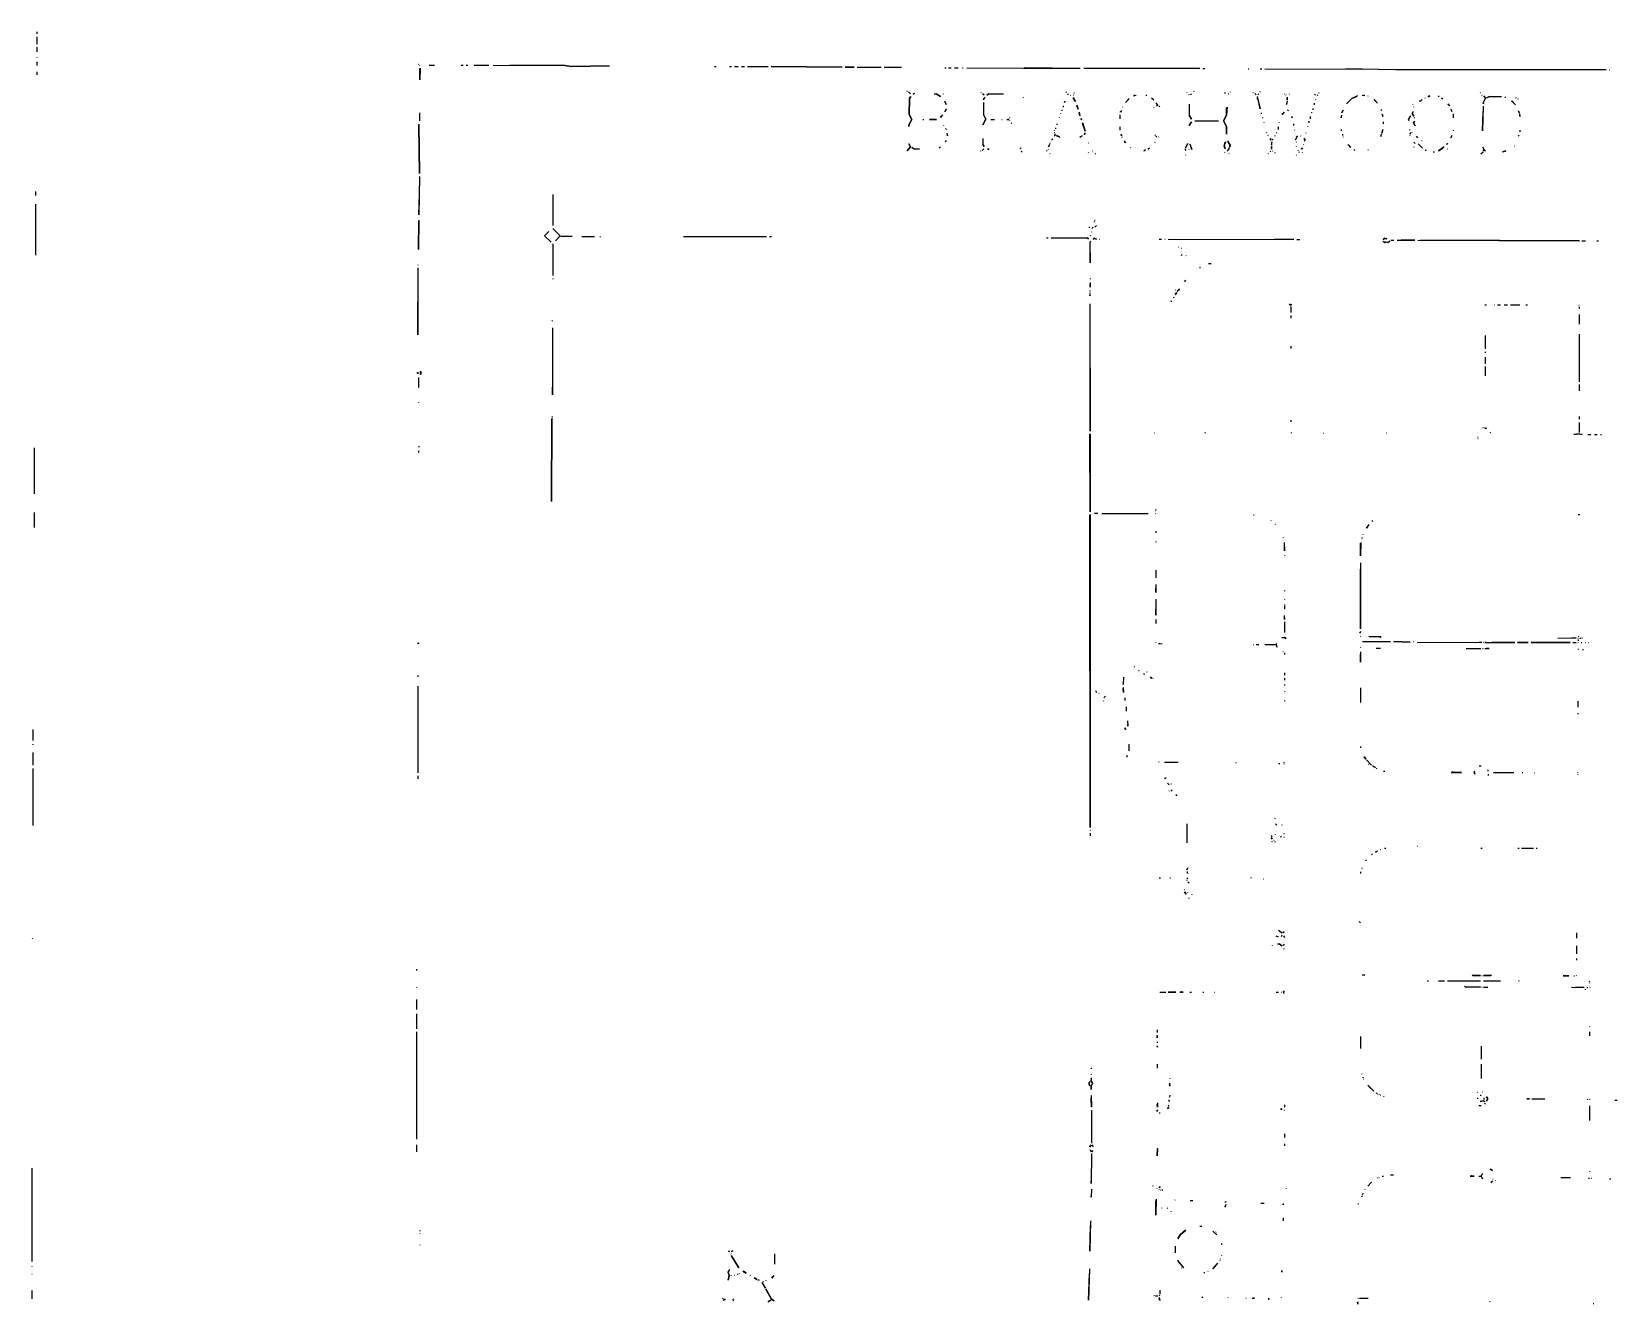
# Model space of a CAD drawing. Extents: x 1 to 4796, y -44 to 889.
# Drawn here: x 3496 to 4112, y 392 to 887 of the extents above; entities that cross this region are included whole.
import ezdxf

# ---------------------------------------------------------------- set-up
doc = ezdxf.new("R2010")
doc.units = 0
doc.layers.add('LINEWORK', color=4, linetype='CONTINUOUS')

msp = doc.modelspace()

# ---------------------------------------------------------------- linework, layer by layer
at = {"layer": 'LINEWORK'}
for points in [[(3497.5, 887.1667), (3497.5, 886.3333)], [(3497.5, 885.1667), (3497.5, 882.3333)], [(3497.5, 881.1667), (3497.5, 879.3333)], [(3497.5, 877.1667), (3497.5, 877)], [(3497.5, 875.5), (3497.5, 874)], [(3497.5, 871.5), (3497.5, 870.3333)], [(3645.6667, 874.5), (3645.8333, 874.5)], [(3646.1667, 874), (3646.3333, 873.8333)], [(3646.5, 873), (3646.3333, 868.5), (3646.3333, 872.8333)], [(3650, 874.1667), (3652, 874.1667)], [(3662.3333, 874.1667), (3663.1667, 874.1667)], [(3664.3333, 874.1667), (3665, 874.1667)], [(3667.5, 874.1667), (3673.1667, 874.1667)], [(3674.8333, 874.1667), (3702.6667, 874), (3705.1667, 873.6667), (3720, 873.8333), (3705.1667, 873.6667), (3702.6667, 874), (3681.3333, 874.1667)], [(3760.8333, 873.6667), (3761.5, 873.6667)], [(3766.6667, 873.6667), (3767.5, 873.6667)], [(3768.6667, 873.6667), (3770, 873.6667)], [(3771.3333, 873.6667), (3772.5, 873.6667)], [(3773.6667, 873.6667), (3781.6667, 873.6667)], [(3782.8333, 873.6667), (3810.5, 873.3333), (3783, 873.6667)], [(3812.1667, 873.5), (3811.6667, 873.3333), (3815.1667, 873.3333), (3812.3333, 873.3333)], [(3816.3333, 873.3333), (3825.6667, 873.3333)], [(3826.8333, 873.3333), (3833.5, 873.3333)], [(3850.3333, 873.1667), (3850.8333, 873.1667)], [(3851.8333, 873.1667), (3852.8333, 873.1667)], [(3854.1667, 873.1667), (3855.5, 873.1667)], [(3857.1667, 873.1667), (3857.5, 873.1667)], [(3858.8333, 873.1667), (3903, 872.8333), (3881.1667, 873.1667)], [(3904.3333, 873), (3949.5, 872.8333), (3904.5, 872.8333)], [(3950.6667, 872.8333), (3951.3333, 872.8333)], [(3968.1667, 872.6667), (3968.5, 872.6667)], [(3972.8333, 872.6667), (3973.5, 872.6667)], [(3974.6667, 872.6667), (4107.3333, 872.3333), (4025.5, 872.3333), (4006.1667, 872.6667)], [(4108.6667, 872.3333), (4108.8333, 872.3333)], [(3835.5, 864.1667), (3835.6667, 864)], [(3836.1667, 863.8333), (3837, 863)], [(3838.5, 863.1667), (3838, 862.8333), (3838.3333, 863)], [(3846.1667, 863), (3847, 863), (3848.6667, 862), (3847, 863)], [(3849.8333, 863), (3849.6667, 862.8333)], [(3864.3333, 863.5), (3864.5, 863.3333)], [(3865, 863.1667), (3865.6667, 862.6667), (3865.3333, 862.8333)], [(3867.5, 863), (3866.6667, 862.5), (3867.5, 863), (3873.1667, 863)], [(3897.3333, 863.8333), (3897.6667, 863.5)], [(3898, 863), (3898.3333, 862.6667)], [(3900.3333, 862.6667), (3900.1667, 862.5)], [(3900.6667, 863.3333), (3900.5, 863.1667)], [(3944.3333, 863.5), (3944.5, 863.3333)], [(3945, 862.8333), (3945.1667, 862.6667)], [(3946.1667, 863), (3945.8333, 862.6667)], [(3947.1667, 864), (3947, 863.8333)], [(3959, 863.5), (3959.3333, 863.1667)], [(3960.6667, 863), (3960.5, 862.8333)], [(3961.3333, 863.8333), (3961.1667, 863.6667)], [(3970, 863.5), (3970.1667, 863.3333)], [(3970.8333, 863.1667), (3971.3333, 862.6667)], [(3972.3333, 863), (3972, 862.6667)], [(3972.8333, 863.8333), (3972.6667, 863.6667)], [(3982.3333, 863), (3982.5, 862.8333)], [(3982.8333, 862.6667), (3983, 862.5)], [(3984.3333, 863), (3984.1667, 862.8333)], [(3994, 862.8333), (3994.3333, 862.5)], [(3995.3333, 862.6667), (3995, 862.3333)], [(3995.6667, 863.3333), (3995.5, 863.1667)], [(4058.3333, 863.5), (4058.5, 863.3333)], [(3837.1667, 862), (3836.6667, 861.1667), (3836.5, 855), (3837.5, 853), (3836.3333, 851), (3836.3333, 850.3333), (3836.3333, 851), (3837.5, 853), (3836.5, 855), (3836.6667, 861.1667), (3837, 861.8333)], [(3850.1667, 860.3333), (3850.8333, 858.8333), (3850.3333, 860.1667)], [(3850.8333, 857.1667), (3850.3333, 856), (3850.8333, 856.8333)], [(3865.3333, 859.6667), (3865.3333, 855), (3866.3333, 853.1667), (3865.1667, 851), (3866.3333, 853.1667), (3865.3333, 855)], [(3865.8333, 861.6667), (3865.3333, 860.6667), (3865.6667, 861.5)], [(3880.6667, 861.6667), (3880.8333, 861.5)], [(3895.8333, 856.8333), (3895.8333, 856.3333)], [(3896.3333, 858.3333), (3896.3333, 857.8333)], [(3897, 860.1667), (3896.8333, 859.6667), (3897, 860)], [(3899.1667, 862.5), (3899.3333, 862.3333)], [(3900.1667, 861.6667), (3901.1667, 860), (3900.1667, 861.5)], [(3901.6667, 858.6667), (3902.1667, 857), (3901.6667, 858.3333)], [(3919, 856.5), (3918.6667, 855.8333), (3918.6667, 856.1667)], [(3919.3333, 858), (3919.3333, 857.8333)], [(3922, 861.1667), (3920.5, 859.6667), (3921.6667, 860.8333)], [(3924.1667, 862.5), (3923.6667, 862.1667), (3924.6667, 862.5)], [(3928.5, 862.5), (3928.8333, 862.5)], [(3930.6667, 861.5), (3931.5, 860.6667), (3931, 861.1667)], [(3931.6667, 857.6667), (3931.5, 857.5)], [(3932.3333, 859.5), (3933.1667, 858.5), (3932.8333, 859)], [(3932.6667, 858.3333), (3932.5, 858.1667)], [(3933.5, 858.3333), (3933.8333, 858)], [(3945.3333, 859), (3945.3333, 854.6667), (3946.1667, 853.1667), (3945.3333, 854.6667)], [(3960, 857.8333), (3959.8333, 854.6667), (3958.6667, 852.5), (3959.8333, 850.3333), (3959.8333, 847.3333), (3959.8333, 850.3333), (3958.6667, 852.5), (3959.8333, 854.6667), (3959.8333, 857.6667)], [(3971.6667, 862), (3972.8333, 857.1667), (3972.1667, 860.8333), (3971.6667, 861.5)], [(3983.3333, 860.3333), (3983.1667, 858.8333), (3983.3333, 859.6667)], [(3983.3333, 861.6667), (3983.3333, 860.6667), (3983.3333, 861.3333)], [(3983.5, 856.8333), (3983.8333, 856.3333), (3983.6667, 856.6667)], [(3993.3333, 857.3333), (3993.3333, 856.8333)], [(3993.8333, 859.3333), (3993.8333, 858.6667)], [(3994.3333, 860.8333), (3994.3333, 860.6667)], [(4005.1667, 856.6667), (4004.6667, 855.6667), (4005, 856.5)], [(4010.6667, 862.1667), (4008.5, 861.1667), (4006.5, 859.1667), (4008.5, 861.1667), (4010.5, 862)], [(4012.5, 862.5), (4013.5, 862.3333), (4013.1667, 862.5)], [(4014.6667, 862.1667), (4014.8333, 862.1667)], [(4017, 860.8333), (4018.5, 859.3333), (4017.1667, 860.8333)], [(4019.8333, 857), (4020, 856.5), (4019.8333, 856.8333)], [(4032.1667, 859), (4032.3333, 858.8333)], [(4032.5, 858), (4032.5, 857.8333)], [(4035.8333, 860.8333), (4035.1667, 860.1667), (4034.8333, 860.3333), (4035.1667, 860.1667)], [(4036.8333, 861.5), (4037, 861.5)], [(4038.6667, 862.1667), (4038.1667, 861.8333), (4039, 862.1667)], [(4042, 862.1667), (4042.3333, 861.8333)], [(4043.3333, 861.5), (4043.8333, 861)], [(4045.8333, 859.1667), (4046.5, 858.3333), (4045.8333, 859)], [(4047, 857.1667), (4047.3333, 856.1667), (4047.1667, 857)], [(4059, 862.5), (4059.1667, 862.3333)], [(4059.5, 858.1667), (4059.3333, 848.6667), (4059.5, 856.1667)], [(4059.6667, 862.1667), (4060.5, 861.3333), (4059.5, 859.5), (4059.6667, 859.1667), (4059.5, 859.5), (4060.5, 861.3333)], [(4062, 862), (4061, 861.5), (4062, 862), (4066.6667, 862)], [(4068, 861.6667), (4068.3333, 861.6667)], [(4070.5, 860.3333), (4072.1667, 858.6667), (4070.6667, 860.3333)], [(4072.3333, 861.5), (4072.1667, 861.3333)], [(4073.1667, 861), (4073, 860.8333)], [(4073.1667, 856.5), (4073.5, 855.6667), (4073.5, 856.1667)], [(3646, 851.1667), (3646.1667, 832), (3646, 851)], [(3646.1667, 855.6667), (3646.1667, 852.5)], [(3841.8333, 853), (3842.1667, 853)], [(3844.8333, 853.1667), (3844.3333, 853), (3847.1667, 853), (3845, 853)], [(3849.5, 854.8333), (3848.6667, 853.8333), (3849.1667, 854.5)], [(3849.8333, 850.8333), (3849.8333, 850.6667)], [(3868.1667, 853), (3869.6667, 853)], [(3872.5, 853), (3872.6667, 853)], [(3875.3333, 853.1667), (3875, 852.8333), (3874.5, 853), (3875, 852.8333)], [(3875.6667, 853.8333), (3875.5, 853.6667)], [(3875.5, 852.6667), (3875.6667, 852.5)], [(3876.1667, 851.6667), (3876.3333, 851.5)], [(3893.8333, 851.3333), (3893.8333, 851)], [(3894.8333, 853.8333), (3894.8333, 853.6667)], [(3895.3333, 855.3333), (3895.3333, 855.1667)], [(3902.5, 855.8333), (3902.8333, 854.5), (3902.5, 855.6667)], [(3903.1667, 853.5), (3903.5, 852.8333), (3903.3333, 853.3333)], [(3903.8333, 851.8333), (3904.8333, 848.5), (3903.8333, 851.5)], [(3918.3333, 854.8333), (3918.3333, 853.3333)], [(3946.1667, 852.1667), (3945.3333, 850.6667), (3946, 852)], [(3947.5, 852.5), (3956.6667, 852.5)], [(3973.3333, 855.6667), (3973.3333, 855.1667)], [(3973.8333, 853.8333), (3973.8333, 853.5)], [(3974.3333, 851.8333), (3974.3333, 851.6667)], [(3980.3333, 851.8333), (3980.3333, 851.6667)], [(3982.1667, 855.8333), (3981.5, 855), (3981.6667, 855.3333)], [(3985, 854.3333), (3985.3333, 853.6667), (3985.1667, 854.1667)], [(3985.8333, 851.3333), (3985.8333, 850.6667)], [(3991.3333, 850.3333), (3991.3333, 850.1667)], [(3991.8333, 852.3333), (3991.8333, 851.6667)], [(3992.3333, 854.1667), (3992.3333, 853.3333)], [(3992.8333, 855.8333), (3992.8333, 855.6667)], [(4004.5, 854.6667), (4004.3333, 853.6667), (4004.5, 854.5)], [(4020.1667, 855.1667), (4020.5, 854.1667), (4020.5, 854.8333)], [(4020.6667, 852.1667), (4020.6667, 851.3333)], [(4031.3333, 854.5), (4030.5, 853), (4030.6667, 852.6667), (4030.5, 853), (4031.1667, 854.3333)], [(4032.3333, 856.1667), (4032, 855.3333), (4032.6667, 854.3333), (4032, 855.3333), (4032.3333, 855.8333)], [(4032.8333, 852.3333), (4032.5, 851.6667), (4033.1667, 850.5), (4032.5, 851.6667), (4032.6667, 852.1667)], [(4032.6667, 853.8333), (4032.8333, 853.6667)], [(4047.8333, 855.1667), (4047.8333, 853.6667)], [(4073.6667, 855.3333), (4073.8333, 854.1667), (4073.8333, 855.1667)], [(3850.8333, 844.8333), (3850.5, 844.3333), (3850.8333, 844.6667)], [(3850.6667, 849.5), (3851, 849.1667)], [(3851.1667, 847.6667), (3851.3333, 846.6667), (3851.3333, 847.5)], [(3865.1667, 845.6667), (3865.1667, 843.3333), (3865.6667, 842.5), (3865.1667, 843.3333)], [(3892.3333, 845.5), (3891.8333, 845)], [(3893, 848.8333), (3892.8333, 848.6667)], [(3892.8333, 848), (3893, 847.8333)], [(3893, 847.5), (3893.3333, 847), (3892.8333, 846.5), (3893.3333, 847), (3893.1667, 847.3333)], [(3893.3333, 849.8333), (3893.3333, 849.3333)], [(3893.6667, 846.8333), (3895, 846.1667), (3893.8333, 846.8333)], [(3903.6667, 846.6667), (3902.8333, 846.1667), (3903.5, 846.5)], [(3904.8333, 847.8333), (3904.5, 847.1667), (3904.8333, 847.6667)], [(3918.3333, 850.1667), (3918.3333, 848.8333)], [(3918.8333, 847.3333), (3919, 846.6667), (3918.8333, 847)], [(3919.1667, 846.3333), (3919.1667, 846)], [(3920, 844.6667), (3920.5, 844), (3920.3333, 844.3333)], [(3932, 844.1667), (3931.8333, 844)], [(3932, 847), (3932.1667, 846.8333)], [(3932.3333, 846.5), (3932.6667, 846.1667)], [(3933.5, 846.3333), (3933.3333, 846.1667)], [(3959.5, 844.3333), (3958.8333, 843.1667), (3959.3333, 841.6667), (3958.8333, 842.6667), (3959.3333, 844.1667)], [(3960.1667, 844.6667), (3961.1667, 843), (3961, 842.1667), (3961.1667, 843), (3960.5, 844.3333)], [(3975.1667, 848.1667), (3975.3333, 848)], [(3975.8333, 847), (3976, 846.8333)], [(3976.6667, 845.6667), (3977.1667, 845), (3976.8333, 845.5)], [(3977.3333, 844.3333), (3977.3333, 843.1667), (3977.5, 844.1667)], [(3977.8333, 845.3333), (3977.5, 845)], [(3978.6667, 846.6667), (3978.5, 846.5)], [(3979.3333, 847.8333), (3979.1667, 847.6667)], [(3979.8333, 850.1667), (3979.8333, 849.1667)], [(3986.1667, 849), (3986.3333, 848.8333)], [(3987, 845.8333), (3986.6667, 845.1667), (3986.8333, 845.6667)], [(3987, 844.3333), (3986.8333, 844.1667)], [(3987.3333, 846.6667), (3987, 846.1667), (3987.1667, 846.5)], [(3988.5, 846.6667), (3988.6667, 846.5)], [(3990, 845.8333), (3990.3333, 845.1667), (3990, 844.6667), (3990.3333, 845), (3990, 845.6667)], [(3990.6667, 847.8333), (3990.6667, 847.6667)], [(4004.3333, 849.1667), (4004.3333, 848.6667)], [(4004.8333, 847.3333), (4004.8333, 846.8333)], [(4005.1667, 846.3333), (4005.1667, 846.1667)], [(4020, 847.3333), (4019.6667, 846.5), (4020, 846.8333)], [(4020.5, 849.1667), (4020.1667, 847.6667), (4020.5, 849)], [(4030.8333, 849.1667), (4031, 849)], [(4031, 847), (4031, 846.8333)], [(4031.3333, 848), (4031.1667, 847.5), (4031.3333, 847.8333)], [(4031.8333, 848), (4032, 847.8333)], [(4032.6667, 844.1667), (4033.1667, 843.6667)], [(4033.5, 846.5), (4034, 845.8333), (4033.8333, 846.1667)], [(4035.8333, 844.8333), (4035.6667, 844.6667)], [(4047.3333, 846.8333), (4047, 845.8333), (4047.3333, 846.6667)], [(4047.8333, 848.8333), (4047.8333, 848.6667)], [(4073.5, 846.8333), (4073.1667, 846.5)], [(4073.8333, 848.8333), (4073.8333, 848.1667)], [(3836.3333, 843.6667), (3837, 842.3333), (3835.6667, 840.8333), (3837, 842.3333), (3836.3333, 843.5)], [(3837.3333, 842.1667), (3838.3333, 841.6667), (3840.5, 841.5), (3838.3333, 841.6667), (3837.5, 842.1667)], [(3848.6667, 842.3333), (3848.1667, 841.8333)], [(3864.3333, 840.8333), (3864.1667, 840.6667)], [(3865.5, 841.6667), (3864.8333, 841)], [(3866.8333, 841.6667), (3867.5, 841.3333), (3867, 841.6667)], [(3880, 842), (3879.6667, 841.6667)], [(3880, 840.6667), (3880.3333, 840.3333)], [(3890.1667, 841), (3889.8333, 840.6667)], [(3890.5, 841.3333), (3890.5, 841.1667)], [(3891, 843.3333), (3890.6667, 842.3333), (3891, 843)], [(3891.1667, 844), (3891.1667, 843.6667)], [(3891.1667, 839.8333), (3891.3333, 839.6667)], [(3906.1667, 840.1667), (3906, 840)], [(3906.1667, 844), (3906.3333, 843.8333)], [(3907.6667, 840.8333), (3907.8333, 840.6667)], [(3908.6667, 839.8333), (3908.8333, 839.6667)], [(3922.3333, 842.1667), (3922.5, 842)], [(3928.3333, 841.1667), (3927.6667, 840.8333), (3928.1667, 841)], [(3929.8333, 841.8333), (3929.3333, 841.5), (3929.6667, 841.6667)], [(3943.6667, 841.5), (3944, 841), (3943.8333, 841.3333)], [(3944.8333, 843.6667), (3943.8333, 841.8333), (3944.6667, 843.5)], [(3944, 839.3333), (3943.8333, 839.1667)], [(3945.3333, 841.5), (3945.1667, 841.3333)], [(3945.5, 843.5), (3946.3333, 841.3333), (3945.6667, 843.3333)], [(3959.1667, 840.3333), (3959, 840.1667)], [(3960, 840.8333), (3960.1667, 840.6667)], [(3960.8333, 841.8333), (3960.3333, 841), (3960.8333, 841.6667)], [(3960.6667, 839.8333), (3960.8333, 839.6667)], [(3976.1667, 839.8333), (3976, 839.6667)], [(3977, 840.6667), (3976.8333, 840.5)], [(3977.3333, 842.8333), (3977.3333, 841.5), (3977.3333, 842.3333)], [(3977.6667, 840.8333), (3977.8333, 840.6667)], [(3978.5, 840.1667), (3978.6667, 840)], [(3986.8333, 842.5), (3986.8333, 842.3333)], [(3987, 839.3333), (3986.8333, 839.1667)], [(3987.5, 841.1667), (3987.6667, 841)], [(3988, 840.3333), (3987.8333, 840.1667)], [(3989.3333, 842), (3989, 841.5), (3989.1667, 841.8333)], [(3989.1667, 840.1667), (3989.3333, 840)], [(3989.8333, 843.3333), (3989.6667, 843.1667)], [(4007, 843.3333), (4008.1667, 842.1667), (4007.3333, 843)], [(4009.3333, 841.3333), (4009.6667, 841)], [(4014.8333, 841.1667), (4014.6667, 841)], [(4032.6667, 842.3333), (4032.5, 842.1667)], [(4034.3333, 843.5), (4036, 841.8333), (4034.5, 843.3333)], [(4037, 841.1667), (4037.3333, 840.8333)], [(4040.1667, 840.5), (4040.6667, 840.5)], [(4044.3333, 842.3333), (4042.1667, 840.8333), (4044, 842)], [(4045.6667, 843.8333), (4045.3333, 843.3333), (4045.6667, 843.6667)], [(4045.5, 841.6667), (4045.6667, 841.5)], [(4059.5, 840.3333), (4058.6667, 839.5)], [(4059.3333, 842.3333), (4059.8333, 841.5), (4059.5, 842.1667)], [(4059.8333, 841.1667), (4059.5, 840.8333), (4059.8333, 841.1667), (4060.5, 840.8333), (4060, 841.1667)], [(4068.3333, 840.8333), (4067, 840.5), (4068.1667, 840.6667)], [(4071.6667, 842.8333), (4071.8333, 842.6667)], [(3646.1667, 830.8333), (3646, 816), (3646.1667, 824)], [(3497, 825), (3497, 823.5)], [(3497, 820.1667), (3497, 800.3333)], [(3698, 823.8333), (3698, 811.8333)], [(3646, 813.8333), (3645.8333, 802.5), (3646, 813.5)], [(3908.6667, 813.8333), (3908.5, 813.6667)], [(3696.5, 809.5), (3694.8333, 807.8333), (3697.3333, 805.3333), (3694.8333, 807.8333)], [(3698, 810.6667), (3700.8333, 807.8333), (3699, 805.8333), (3700.8333, 807.8333)], [(3701.1667, 807.6667), (3705.5, 807.5), (3701.3333, 807.5)], [(3709.3333, 807.5), (3714.1667, 807.5)], [(3716.3333, 807.5), (3716.5, 807.5)], [(3748.8333, 807.5), (3781, 807.5)], [(3782.1667, 807.5), (3783, 807.5)], [(3906.3333, 811.3333), (3906.6667, 811)], [(3906.8333, 808), (3907, 807.8333)], [(3907.3333, 809.3333), (3907.3333, 809.1667)], [(3908, 811.1667), (3907.5, 810.6667)], [(3908.3333, 813.3333), (3908.3333, 813.1667)], [(3909.3333, 811.8333), (3908.6667, 811.1667)], [(3698, 804.6667), (3698, 792.3333)], [(3889.8333, 807), (3890.5, 807)], [(3891.6667, 807), (3905.6667, 807), (3906.1667, 806.6667), (3905.6667, 807)], [(3907, 805.6667), (3906.6667, 805.1667), (3906.8333, 797.3333), (3906.8333, 805.5)], [(3908.5, 806.8333), (3908, 806.5), (3908.5, 806.8333), (3909.3333, 806.5), (3908.8333, 806.5)], [(3910.3333, 806.5), (3910.5, 806.5)], [(3933.6667, 806.5), (3934.5, 806.5)], [(3935.8333, 806.5), (3936, 806.5)], [(3937.1667, 806.5), (3986, 806.3333), (3978.5, 806.5)], [(3941.1667, 803.5), (3941.3333, 803.3333)], [(3942.3333, 803), (3942.5, 803)], [(3987.1667, 806.3333), (3988.3333, 806.3333)], [(4020.5, 805.6667), (4021.3333, 805.1667), (4021.8333, 805.5), (4022.5, 805.1667), (4023.3333, 805.6667), (4022.5, 805.1667), (4020.6667, 805.5)], [(4021.3333, 806.8333), (4020.6667, 806.3333), (4021.3333, 806.8333), (4022.1667, 806.6667), (4021.5, 806.6667)], [(4023.6667, 806.1667), (4024.8333, 806.1667)], [(4026.1667, 806.1667), (4033, 806.1667), (4027.6667, 806.1667)], [(4034.1667, 806.1667), (4097, 805.8333), (4035.1667, 806.1667)], [(4097.8333, 805.8333), (4099.3333, 805.8333)], [(4103.6667, 805.8333), (4104.3333, 805.8333)], [(3645.6667, 796.5), (3645.5, 796.3333)], [(3645.5, 795.3333), (3645.5, 769.3333), (3645.6667, 795.1667)], [(3942.5, 800.5), (3942.1667, 800.1667)], [(3944, 800.1667), (3944.1667, 800)], [(3949.3333, 795.5), (3949.6667, 795.5)], [(3952.8333, 797), (3953.8333, 797)], [(3698, 791.1667), (3698, 791)], [(3906.8333, 791.1667), (3906.8333, 791)], [(3906.8333, 789.6667), (3906.8333, 787.8333), (3906.8333, 789)], [(3943.8333, 790.5), (3943.5, 790), (3943.6667, 790.3333)], [(3906.6667, 786.5), (3906.6667, 786.3333)], [(3906.6667, 785.8333), (3906.8333, 785.8333)], [(3906.6667, 785.3333), (3906.6667, 784.5), (3906.8333, 785.1667)], [(3939.1667, 784), (3939.1667, 783.6667)], [(3939.8333, 786.8333), (3940, 786.6667)], [(3940.1667, 785.8333), (3940.5, 785.5), (3939.8333, 785), (3940.5, 785.5)], [(3941.5, 787.1667), (3940.6667, 786.3333), (3941.5, 787)], [(3906.6667, 781.3333), (3906.8333, 731.8333), (3906.8333, 781.1667)], [(3938.3333, 782.5), (3938.3333, 782.1667)], [(3984.1667, 781.1667), (3984.8333, 780.8333), (3985.1667, 781.1667), (3984.8333, 780.8333), (3984.3333, 781.1667)], [(3984.8333, 780.3333), (3984.8333, 778)], [(3984.8333, 776.8333), (3984.8333, 775.8333)], [(4060.1667, 781), (4060.6667, 781), (4060.3333, 780.8333)], [(4063.8333, 781), (4064, 781)], [(4065.1667, 781), (4066.3333, 781)], [(4067.6667, 781), (4069, 781)], [(4070.1667, 781), (4073.8333, 781)], [(4076.1667, 781), (4076.8333, 781)], [(4096.6667, 780.8333), (4096.8333, 780.6667)], [(4096.8333, 780.1667), (4096.8333, 779.5)], [(4096.8333, 777.1667), (4096.8333, 773.5)], [(3697.6667, 774.8333), (3697.8333, 774.6667)], [(3697.8333, 772), (3697.8333, 746), (3697.8333, 749)], [(3984.8333, 764.8333), (3984.8333, 764)], [(4060.3333, 769), (4060.3333, 763.8333)], [(4096.8333, 769.5), (4096.8333, 751)], [(4060.3333, 762.6667), (4060.3333, 762.3333)], [(4060.3333, 760.6667), (4060.3333, 758)], [(3645.5, 754.8333), (3645.5, 754.1667), (3645.3333, 754.6667)], [(3645.8333, 752.6667), (3645.8333, 748.8333)], [(3646.5, 755.1667), (3646.8333, 754.5), (3646.5, 753.8333), (3646.8333, 754.5), (3646.5, 755)], [(4060.3333, 757), (4060.3333, 753.3333)], [(4096.8333, 750), (4096.8333, 747.5)], [(3645.8333, 743.1667), (3645.8333, 743)], [(3697.6667, 736.8333), (3697.5, 704.5), (3697.6667, 736.5)], [(3697.8333, 737.5), (3697.6667, 737.3333)], [(3984.8333, 736.1667), (3984.8333, 735.5)], [(4096.8333, 737.5), (4096.8333, 736.5)], [(4096.8333, 735.1667), (4096.8333, 731.3333)], [(3906.8333, 730.8333), (3906.8333, 700.5), (3906.6667, 730.6667)], [(3931.8333, 731.1667), (3931.6667, 731)], [(3951.6667, 731.3333), (3951.3333, 731)], [(3984.8333, 731.3333), (3985, 731.1667)], [(3997.3333, 731), (3997.5, 731)], [(4021.8333, 731.1667), (4022, 731.1667)], [(4057.3333, 729.6667), (4057.3333, 729.5)], [(4057.6667, 729), (4057.5, 728.8333)], [(4059.5, 733.1667), (4059.3333, 733)], [(4060, 733.1667), (4060.8333, 732.8333), (4060.1667, 733.1667)], [(4062.1667, 731.5), (4062.3333, 731.3333)], [(4096.8333, 730.8333), (4094.8333, 730.5), (4096.8333, 730.8333), (4098, 730.5), (4097, 730.6667)], [(4100.1667, 730.5), (4101.3333, 730.5)], [(4102.8333, 730.5), (4103.8333, 730.5)], [(4105.1667, 730.5), (4105.5, 730.5)], [(3496.5, 725.3333), (3496.5, 707.5)], [(3645.8333, 724.1667), (3645.8333, 723.5)], [(3646, 726), (3646, 725.6667)], [(3496.5, 700.1667), (3496.5, 694.3333)], [(3906.8333, 699.5), (3906.8333, 577.6667), (3906.6667, 699.3333)], [(3908.5, 700), (3909.8333, 699.8333), (3908.6667, 700)], [(3911.3333, 699.8333), (3929.3333, 699.8333)], [(3932.1667, 701), (3932.3333, 700.8333)], [(3932.3333, 699.8333), (3932.1667, 699.6667)], [(3932.3333, 701.5), (3932.3333, 701.3333)], [(3970.3333, 699.3333), (3970.5, 699.3333)], [(3977, 697.1667), (3977.1667, 697)], [(4016.6667, 697), (4016.3333, 696.6667)], [(4096.5, 699.5), (4097, 699.5), (4096.6667, 699.3333)], [(3932.3333, 693), (3932.3333, 692.3333)], [(3978.6667, 695.6667), (3978.8333, 695.5)], [(3981.8333, 690.5), (3981.8333, 690.3333)], [(4012.3333, 690.5), (4012.3333, 690.1667)], [(4012.8333, 691.8333), (4012.8333, 691.6667)], [(4015.1667, 695.5), (4014.1667, 694.1667), (4014.3333, 694.6667)], [(3932.3333, 689), (3932.3333, 688.6667)], [(3982.1667, 688.5), (3982.3333, 685.3333), (3982.3333, 688.3333)], [(4012, 688.5), (4011.8333, 683.3333), (4011.8333, 688.3333)], [(3932.3333, 677.8333), (3932.3333, 674.8333)], [(3982.3333, 683.6667), (3982.3333, 683.5)], [(4011.8333, 680.6667), (4011.8333, 655), (4011.8333, 678.1667)], [(3932.3333, 672.1667), (3932.3333, 669.1667), (3932.3333, 670.8333)], [(3932.3333, 666.5), (3932.3333, 660.3333), (3932.3333, 662.6667)], [(3982.3333, 669.8333), (3982.3333, 669.6667)], [(3982.3333, 666.5), (3982.3333, 666.3333)], [(3982.1667, 660.1667), (3982.3333, 658.6667), (3982.3333, 660)], [(3982.3333, 664.5), (3982.3333, 664.3333)], [(3982.3333, 664), (3982.3333, 662.6667)], [(3932.3333, 658.6667), (3932.3333, 657)], [(3982.3333, 657.6667), (3982.3333, 653.5)], [(4011.8333, 654), (4011.6667, 653.3333), (4011.8333, 653.6667)], [(3645.6667, 649.6667), (3645.8333, 649.1667), (3645.5, 649.5)], [(3932.3333, 649.6667), (3932.3333, 649.5)], [(3933.8333, 649.3333), (3933.3333, 649.1667), (3934.8333, 649.3333)], [(3970.1667, 648.8333), (3970.3333, 648.8333)], [(3971.3333, 648.8333), (3972.3333, 648.8333)], [(3974.6667, 648.8333), (3978.6667, 648.8333)], [(3979.3333, 649.3333), (3979, 648.8333), (3979.5, 647.8333), (3979.1667, 649.1667)], [(3982.1667, 651.6667), (3981.3333, 651.5), (3982.3333, 651.6667), (3983, 651.1667), (3982.3333, 651.6667)], [(4011.8333, 652.1667), (4012, 652)], [(4011.8333, 647.8333), (4012, 647.6667)], [(4012.6667, 650), (4023.5, 650)], [(4015.1667, 652), (4019.5, 652), (4019.8333, 651.6667), (4019.5, 652)], [(4018, 647.5), (4019.6667, 647.5)], [(4024.6667, 650), (4031.1667, 649.8333), (4025, 650)], [(4032.3333, 650), (4032.5, 650)], [(4033.8333, 649.8333), (4059, 649.6667), (4058.1667, 649.8333)], [(4053, 647.3333), (4058.6667, 647.3333)], [(4059.3333, 647.3333), (4059.5, 647.3333)], [(4059.5, 649.8333), (4059.6667, 649.8333)], [(4060.6667, 649.8333), (4060.1667, 649.6667), (4071.8333, 649.6667), (4063, 649.8333)], [(4060.1667, 647.3333), (4061.8333, 647.3333), (4060.6667, 647.3333)], [(4073.6667, 649.8333), (4072.8333, 649.6667), (4077, 649.6667), (4073.8333, 649.6667)], [(4078.5, 649.8333), (4078.1667, 649.6667), (4093.3333, 649.6667), (4078.6667, 649.6667)], [(4088.5, 651.5), (4095.6667, 651.3333), (4094, 651.5)], [(4094.3333, 649.6667), (4095.6667, 649.6667)], [(4096.3333, 651.3333), (4096.5, 651.3333)], [(4096.3333, 649.6667), (4096.5, 649.6667)], [(4096.6667, 652), (4096.5, 651.8333)], [(4096.5, 650.8333), (4096.5, 650.3333), (4096.6667, 650.6667)], [(4096.5, 647.1667), (4096.5, 647)], [(4097.1667, 651.3333), (4097.6667, 651.3333)], [(4097.6667, 649.6667), (4097.8333, 649.6667)], [(4098.1667, 651.5), (4098, 651.3333)], [(4098.1667, 647), (4098.5, 647)], [(4099.1667, 649.6667), (4099.3333, 649.6667)], [(4100.3333, 649.6667), (4100.5, 649.6667)], [(3981.6667, 646.1667), (3981.8333, 646.1667)], [(3982.3333, 645.6667), (3982.3333, 645)], [(4011.8333, 646), (4011.8333, 642), (4011.8333, 645.1667)], [(3645.5, 636.8333), (3645.5, 636.3333)], [(3919.8333, 636.1667), (3919.6667, 633.3333), (3919.8333, 634)], [(3923.8333, 640.3333), (3924, 640.1667)], [(3925.6667, 638.8333), (3925.8333, 638.8333)], [(3927.5, 637.5), (3928, 637.3333), (3927.6667, 637.5)], [(3928.6667, 638.3333), (3928.8333, 638.1667)], [(3930.1667, 636.1667), (3930.8333, 635.8333), (3930.3333, 636.1667)], [(3931.1667, 635.8333), (3931.3333, 635.6667)], [(3982.3333, 637.8333), (3982.3333, 637)], [(3982.3333, 635.8333), (3982.3333, 635)], [(3645.5, 632.6667), (3645.5, 599)], [(3908.8333, 631), (3909.3333, 630.1667), (3909.3333, 630.5)], [(3910.3333, 630), (3910.1667, 629.8333)], [(3912.8333, 628.8333), (3912.1667, 628.1667), (3912.6667, 628.6667)], [(3919.6667, 632.1667), (3919.8333, 630.1667), (3919.6667, 631.8333)], [(3982.3333, 633.3333), (3982.3333, 633)], [(3982.3333, 630.6667), (3982.3333, 630.5)], [(4011.8333, 632), (4011.8333, 626.3333)], [(3912, 627), (3911.8333, 626.8333)], [(3920.3333, 628.1667), (3920.3333, 627.1667)], [(3920.8333, 624.6667), (3920.8333, 623)], [(3982.3333, 627.1667), (3982.3333, 626.8333)], [(4096.3333, 626.8333), (4096.3333, 624.5)], [(3920.3333, 616.6667), (3920.6667, 615.8333), (3920.3333, 616.5)], [(3921.3333, 619.1667), (3921.5, 617.1667), (3921.3333, 617.6667)], [(4096.3333, 622.1667), (4096.3333, 621.8333)], [(3496, 615.8333), (3496, 611.5)], [(3496, 610.1667), (3496, 609.8333)], [(3921.8333, 610.1667), (3921.8333, 607.5)], [(3496, 606.8333), (3496, 602)], [(3921.1667, 605.6667), (3921, 605.1667), (3921.3333, 605.5)], [(4011.8333, 609.1667), (4011.8333, 608.6667)], [(4013.3333, 605.3333), (4014, 604.3333), (4013.3333, 605.1667)], [(4014.1667, 604), (4016.1667, 602)], [(3496, 600.6667), (3496, 578.5)], [(3645.5, 597.8333), (3645.5, 596.6667)], [(3933.3333, 603.3333), (3933.5, 603.1667)], [(3935.6667, 603.1667), (3941, 603.1667)], [(3963.3333, 603), (3963.5, 602.8333)], [(3980, 602.6667), (3980.5, 602.6667)], [(3982.1667, 603), (3982, 602.8333)], [(3982.1667, 602.5), (3982.1667, 602.3333)], [(4015.1667, 602.3333), (4015, 602.1667)], [(4016.5, 601.8333), (4017.6667, 601), (4017, 601.3333)], [(4018, 600.8333), (4018.1667, 600.6667)], [(4020.8333, 599.6667), (4021.3333, 599.6667)], [(4047.8333, 599.3333), (4047.1667, 599.1667), (4051.1667, 599.1667), (4048, 599.1667)], [(4056.3333, 599.6667), (4056, 599.3333), (4056.3333, 598.5), (4056, 599.3333)], [(4058, 601.6667), (4058.8333, 601.6667)], [(4061.3333, 600.1667), (4061.3333, 599.6667)], [(4061.5, 598.5), (4061.5, 598)], [(4063.5, 599.1667), (4071.5, 599.1667)], [(4074.6667, 599.1667), (4075, 599.1667)], [(4079.5, 599), (4079.6667, 599)], [(4096.3333, 599.1667), (4096.1667, 599)], [(4096.3333, 598.3333), (4096.3333, 598.1667)], [(3936.1667, 597.1667), (3936, 596.6667), (3936, 597)], [(3936.8333, 595), (3937.5, 594.3333)], [(3937.5, 592), (3937.3333, 591.8333)], [(3938.3333, 594.6667), (3938.1667, 594.5)], [(3938.1667, 592.3333), (3938.6667, 591.8333)], [(3940.1667, 590.5), (3940.5, 590), (3940.1667, 590.3333)], [(3978.5, 581.3333), (3978.6667, 581.1667)], [(3906.8333, 576.6667), (3907, 576.5)], [(3906.8333, 575.5), (3906.8333, 574.5)], [(3944.3333, 579.1667), (3944.3333, 571.8333)], [(3977.1667, 573.8333), (3977.5, 573.1667), (3977, 573.6667)], [(3977.3333, 574.6667), (3977.3333, 574.1667)], [(3978.6667, 575), (3978.6667, 574.8333)], [(3978.8333, 579.1667), (3979.3333, 578.6667)], [(3981.1667, 574.3333), (3980.8333, 574)], [(3981.1667, 578.8333), (3981.3333, 578.6667)], [(3982.1667, 575.3333), (3982, 575.1667)], [(3982, 574.1667), (3982.1667, 574)], [(3977.5, 572.3333), (3977.3333, 572.1667)], [(3978.1667, 572.8333), (3978.3333, 572.8333)], [(3978.5, 572.3333), (3978.6667, 572.1667)], [(4016.5, 567.5), (4016.1667, 567.1667)], [(4018, 568.5), (4017.6667, 568.1667), (4018.1667, 568.5)], [(4018.5, 568.6667), (4018.6667, 568.6667)], [(4019.6667, 569.1667), (4019.8333, 569.1667)], [(4021.1667, 569.6667), (4021.6667, 569.6667)], [(4034, 570.5), (4034.1667, 570.5)], [(4058.6667, 569.6667), (4059.1667, 569.6667), (4058.8333, 569.5)], [(4073, 569.6667), (4073.5, 569.6667)], [(4074.5, 569.6667), (4079.1667, 569.6667)], [(4080.1667, 569.6667), (4080.5, 569.6667)], [(3944.8333, 562), (3944.3333, 561.3333), (3944.5, 561.6667)], [(4012.3333, 562), (4012.3333, 561.8333)], [(4014.1667, 565.1667), (4013.8333, 564.8333)], [(3933.6667, 558.1667), (3934.1667, 558.1667)], [(3937.8333, 558.1667), (3938, 558.1667)], [(3944.6667, 558.1667), (3944.3333, 557.8333)], [(3944.3333, 557.3333), (3944.3333, 557.1667)], [(3944.5, 560.6667), (3944.6667, 559.8333), (3944.6667, 560.5)], [(3944.8333, 556.6667), (3945.3333, 556.1667)], [(3969.3333, 558.1667), (3969.1667, 558)], [(3974, 557.8333), (3974.1667, 557.8333)], [(4011.8333, 560.5), (4011.8333, 559.8333)], [(3943.3333, 553.6667), (3943.5, 553.5)], [(3943.6667, 552.8333), (3944.1667, 551.8333), (3943.5, 552.6667)], [(3944.6667, 552.5), (3944.6667, 552.3333)], [(3945.1667, 550.3333), (3945.1667, 550.1667)], [(3946.3333, 551.6667), (3946.3333, 551.5)], [(3980, 537.8333), (3981.3333, 536.6667), (3980.3333, 537.5)], [(3982.1667, 537.3333), (3981.8333, 536.8333), (3982, 537.1667)], [(4011.3333, 541.1667), (4011.8333, 540.6667)], [(4095.8333, 536.8333), (4095.8333, 534.6667)], [(3495.6667, 534.6667), (3495.8333, 534.5)], [(3977.5, 532), (3977.5, 531.8333)], [(3979, 535.6667), (3979.8333, 535.1667), (3979.3333, 535.3333)], [(3979.6667, 532.5), (3980.3333, 532.5), (3981.3333, 531.6667), (3980.3333, 532.5)], [(3981.3333, 535.8333), (3981, 535.3333), (3981.3333, 535.6667)], [(3982.1667, 532.3333), (3981.8333, 531.8333), (3982, 532.1667)], [(3982, 535.6667), (3982.3333, 535), (3982.1667, 535.5)], [(3982, 530.6667), (3982.1667, 530.5)], [(4095.8333, 531.6667), (4095.8333, 528.6667)], [(4095.8333, 526.8333), (4095.8333, 526.1667)], [(3645, 522.6667), (3645, 522.1667)], [(4012.5, 520.5), (4013.5, 520.5)], [(4037.8333, 518.1667), (4038.3333, 518.1667)], [(4042.1667, 518.1667), (4044.5, 518.1667)], [(4045.6667, 518.1667), (4058.5, 518.1667)], [(4055.3333, 520.5), (4055.6667, 520.1667), (4058.5, 520.1667), (4055.6667, 520.1667)], [(4059, 520.1667), (4059.1667, 520.1667)], [(4062.8333, 520.5), (4062.5, 520.1667), (4059.6667, 520.1667), (4062.5, 520.1667)], [(4059.6667, 518.1667), (4066.3333, 518.1667)], [(4073.3333, 518.1667), (4073.5, 518.1667)], [(4091.1667, 520.1667), (4090.6667, 520), (4092.8333, 520), (4091.5, 520.1667)], [(4094.8333, 520), (4095, 520)], [(4095.6667, 520.1667), (4095.8333, 520)], [(4100.6667, 518), (4100.8333, 517.8333)], [(3645, 515.6667), (3645, 515.5)], [(3933.8333, 513.6667), (3936.1667, 513.6667)], [(3939.5, 513.8333), (3937.1667, 513.6667), (3940.1667, 513.6667), (3939.6667, 513.8333)], [(3942.3333, 513.8333), (3941.6667, 513.6667), (3943, 513.6667), (3942.5, 513.6667)], [(3945.5, 513.6667), (3946.1667, 513.6667)], [(3950.6667, 513.6667), (3951, 513.6667)], [(3955, 513.6667), (3955.1667, 513.6667)], [(3979.1667, 513.6667), (3980, 513.6667)], [(3981.1667, 513.6667), (3981.3333, 513.6667)], [(3982.1667, 514.1667), (3981.8333, 513.6667), (3982.1667, 513.1667), (3982, 514)], [(4052.3333, 516), (4052.6667, 515.6667), (4058.5, 515.8333), (4052.6667, 515.6667)], [(4059, 515.6667), (4059.1667, 515.6667)], [(4059.6667, 515.6667), (4061.3333, 515.6667)], [(4093.8333, 515.6667), (4098.8333, 515.5), (4095.5, 515.6667)], [(4099.1667, 514.8333), (4099.1667, 514.6667)], [(4099.8333, 515.5), (4100.1667, 515.5)], [(4100.8333, 517.3333), (4100.8333, 517.1667)], [(4101.1667, 515.6667), (4101, 515.5)], [(3645, 510.8333), (3645, 507)], [(3645, 505.3333), (3645, 499.5)], [(4100.8333, 500.3333), (4100.8333, 500.1667)], [(3645, 498.3333), (3645, 456.5)], [(3932.8333, 499), (3932.8333, 498)], [(3932.8333, 497), (3932.8333, 496), (3932.8333, 496.6667)], [(3932.8333, 494.3333), (3932.8333, 494)], [(4011.8333, 496.5), (4011.8333, 491.8333)], [(4100.8333, 498.3333), (4100.8333, 496.6667)], [(3932.8333, 492.8333), (3933, 492.3333), (3932.8333, 492.6667)], [(4058.8333, 492.6667), (4058.8333, 487.6667)], [(3907.1667, 484.3333), (3907.1667, 483.8333)], [(3907.1667, 481.6667), (3907.1667, 481.5)], [(3932.8333, 485.6667), (3932.8333, 484.1667)], [(4012.3333, 482), (4012.3333, 481.8333)], [(4012.8333, 480.6667), (4012.8333, 480.3333)], [(4058.8333, 485.6667), (4058.8333, 480.1667)], [(3906.6667, 479), (3906.3333, 478.3333), (3906.6667, 477.3333), (3906.3333, 478), (3906.6667, 478.8333)], [(3907.1667, 480.3333), (3907.1667, 479.1667), (3907.6667, 478.3333), (3907.1667, 477.1667), (3907.1667, 475.8333), (3907.1667, 477.1667), (3907.6667, 478), (3907.1667, 479.1667), (3907.3333, 480.1667)], [(3937.6667, 478.3333), (3937.8333, 477.1667), (3937.6667, 477.8333)], [(3937.8333, 480.1667), (3937.8333, 480)], [(4013, 480), (4013.1667, 479.8333)], [(4014.6667, 477.5), (4017, 475.1667), (4015.1667, 477)], [(4018, 474.5), (4018.1667, 474.3333)], [(4057.5, 474.8333), (4057.3333, 474.6667)], [(4059.1667, 475), (4059.3333, 474.8333)], [(3907.1667, 473.5), (3907.3333, 469), (3907.1667, 472.5)], [(3933, 470.6667), (3933, 469), (3932.8333, 469.8333), (3933.1667, 470.5)], [(3937.3333, 468.8333), (3936.8333, 468.5), (3937.5, 468.6667)], [(3937.1667, 469.8333), (3937.3333, 469.3333), (3937.3333, 469.6667)], [(3937.3333, 471.8333), (3937.5, 471.1667), (3937.5, 471.6667)], [(3937.8333, 473.6667), (3937.6667, 472.8333), (3937.8333, 473.1667)], [(3981.3333, 468.3333), (3980.8333, 468.1667), (3981.5, 468.1667)], [(3982.3333, 469.8333), (3982.3333, 469)], [(4018.5, 474.1667), (4018.6667, 474.1667)], [(4019, 474), (4019.1667, 473.8333)], [(4019.5, 473.6667), (4019.6667, 473.6667)], [(4020.8333, 473.3333), (4021, 473.1667)], [(4057.3333, 472.6667), (4057.3333, 472.1667)], [(4057.8333, 469.6667), (4058.8333, 469.6667)], [(4058.3333, 473.6667), (4058.8333, 473.6667)], [(4059.5, 471.5), (4058.3333, 471.1667), (4059.5, 471.5), (4060.1667, 471.1667), (4059.6667, 471.5)], [(4059.8333, 472.6667), (4059.8333, 472)], [(4060.3333, 470.5), (4060, 470.1667)], [(4060.8333, 473.1667), (4061.3333, 472.1667), (4060.8333, 471.3333), (4061.3333, 472.1667), (4060.8333, 473)], [(4076.8333, 472.3333), (4076.5, 472.1667), (4077.5, 472.1667), (4077, 472.1667)], [(4078.5, 472.1667), (4083.5, 472.1667)], [(4100.1667, 472), (4100, 471.8333)], [(4100.8333, 472.1667), (4101, 472)], [(4100.8333, 469.5), (4100.8333, 463.8333)], [(4110.6667, 471.6667), (4111.6667, 471.6667)], [(3907.3333, 467.8333), (3907.3333, 455)], [(3933, 468), (3932.8333, 467.3333), (3932.8333, 467.8333)], [(3933.6667, 466.8333), (3934, 466.8333)], [(3982.1667, 467.8333), (3982.3333, 467.6667)], [(3982.3333, 458.6667), (3982.3333, 457.1667)], [(3645, 454.3333), (3645, 451.6667)], [(3907.1667, 454.3333), (3906.6667, 453.5), (3907, 454.1667)], [(3906.6667, 452.5), (3907.1667, 451.6667), (3906.8333, 452.3333)], [(3907.3333, 451), (3907.1667, 439.3333), (3907.3333, 441.5)], [(3907.5, 454.3333), (3908, 453.5), (3907.6667, 454.1667)], [(3907.8333, 452.1667), (3907.5, 451.6667), (3907.6667, 452)], [(3933, 453), (3932.8333, 450), (3933, 452.8333)], [(3982.3333, 454.6667), (3982.3333, 454)], [(3495.5, 445.3333), (3495.5, 409)], [(4062.1667, 444.8333), (4063.1667, 444.3333), (4062.3333, 444.8333)], [(4100.8333, 444), (4100.8333, 443.8333)], [(3931, 438.5), (3931.1667, 438.3333)], [(3932.8333, 437.5), (3932.6667, 437.3333)], [(3934, 438.1667), (3933.6667, 437.6667), (3933.8333, 438)], [(3983, 437.5), (3983, 437.3333)], [(4016.1667, 439.8333), (4014.6667, 438.3333)], [(4018.6667, 441.5), (4018.5, 441.3333)], [(4019, 441.6667), (4019.1667, 441.6667)], [(4020.3333, 442.1667), (4020.8333, 442.1667)], [(4023.5, 442.6667), (4024.6667, 442.6667)], [(4055, 442.3333), (4054.5, 442.1667), (4056, 442.1667), (4055.1667, 442.3333)], [(4057.8333, 442.1667), (4058.5, 442.1667)], [(4059.3333, 443.1667), (4058.8333, 442.1667), (4059.3333, 441.1667), (4058.8333, 442.1667), (4059, 442.8333)], [(4063.1667, 440.3333), (4062.5, 439.6667), (4063.1667, 440.1667)], [(4063.3333, 441.1667), (4063.3333, 441)], [(4064.1667, 440.5), (4064.3333, 440.3333)], [(4089.6667, 441.6667), (4093.5, 441.6667)], [(4100.5, 441.5), (4100.8333, 441.1667)], [(4101.5, 441.3333), (4101.6667, 441.3333)], [(4108.6667, 441.1667), (4109.1667, 441.1667)], [(3907.3333, 437.1667), (3907.1667, 434), (3907.3333, 435)], [(3932.5, 433.1667), (3932.3333, 427), (3932.3333, 432.5), (3932.6667, 433)], [(3933.5, 437), (3933.6667, 437)], [(3934.1667, 436.8333), (3934.3333, 436.6667)], [(3934.6667, 436.8333), (3935, 436.8333)], [(3939.8333, 433), (3939.6667, 432.8333)], [(3945.6667, 432.6667), (3946.6667, 432.6667)], [(3959.1667, 432.1667), (3959.6667, 432.1667), (3959.3333, 432)], [(3973.1667, 431.6667), (3974.5, 431.6667)], [(3981.8333, 431.5), (3981.8333, 431), (3981.6667, 431.3333)], [(4011, 431.5), (4011, 431.3333)], [(4012.3333, 434.5), (4012.3333, 434.1667)], [(4012.6667, 435), (4012.5, 434.8333)], [(4012.8333, 435.5), (4012.8333, 435.3333)], [(4013.6667, 437), (4013.5, 436.8333)], [(3934.5, 429.8333), (3934.5, 429.6667)], [(3936.6667, 429.8333), (3936.8333, 429.6667)], [(3938.1667, 428.5), (3938.3333, 428.3333)], [(3959.5, 431.1667), (3959.1667, 430.1667), (3959.5, 430.6667)], [(3981.8333, 426), (3981.8333, 424.8333)], [(3646.3333, 421), (3646.3333, 420.8333)], [(3646.3333, 420), (3646.3333, 419.8333)], [(3907, 424.8333), (3906.6667, 413), (3907, 422.8333)], [(3943.8333, 421.1667), (3941.8333, 419.3333), (3940.8333, 417.8333), (3941.8333, 419.3333), (3944, 421.1667)], [(3949.5, 422.6667), (3950.1667, 422.6667)], [(3954.5, 420.8333), (3956, 419.3333)], [(3955.8333, 420.5), (3955.6667, 420.3333)], [(3646.3333, 415.5), (3646.3333, 415.3333)], [(3766.1667, 413.1667), (3766.6667, 412.8333), (3766.3333, 413)], [(3768, 413.1667), (3767.5, 412.8333), (3767.8333, 413)], [(3939.8333, 415), (3939.8333, 412.3333)], [(3957.8333, 416), (3957.8333, 415.5)], [(3495.5, 407.1667), (3495.5, 407)], [(3767.1667, 412), (3767.3333, 411.8333)], [(3767.3333, 411.3333), (3770.3333, 406.5), (3767.5, 411.1667)], [(3784.1667, 412), (3784.1667, 408)], [(3940.8333, 409.5), (3941, 408.8333), (3943.1667, 406.5), (3940.8333, 409.3333)], [(3956.3333, 408.3333), (3954.5, 406.1667), (3956.3333, 408.1667)], [(3957.1667, 409.5), (3957.1667, 409.3333)], [(3957.3333, 410), (3957.3333, 409.8333)], [(3957.8333, 411.5), (3957.8333, 411.3333)], [(3495.5, 404.1667), (3495.5, 404)], [(3766.6667, 405.8333), (3766.1667, 404.8333), (3766.5, 403.5), (3766.1667, 401.6667), (3766.5, 403.5), (3766.1667, 404.8333), (3766.6667, 405.6667)], [(3767.3333, 403.5), (3767.1667, 403.3333)], [(3768.5, 403.6667), (3768.6667, 403.6667)], [(3769.8333, 404), (3770, 404)], [(3770.6667, 404.3333), (3770.5, 404.1667)], [(3771.8333, 405.1667), (3773.1667, 404.5), (3772.1667, 405.1667)], [(3774.6667, 403.6667), (3774.8333, 403.5)], [(3776.1667, 402.6667), (3777.3333, 402), (3776.3333, 402.6667)], [(3777.6667, 401.8333), (3778.1667, 401.6667), (3777.8333, 401.6667)], [(3779.1667, 400.8333), (3780.6667, 398.6667), (3779.3333, 400.8333)], [(3779.8333, 401.1667), (3779.6667, 401)], [(3780.8333, 401.6667), (3780.6667, 401.5)], [(3783.8333, 403.5), (3783.1667, 402.5), (3783.6667, 403.3333)], [(3906.5, 406.1667), (3906.1667, 394), (3906.5, 404.3333)], [(3942.5, 406.5), (3942.3333, 406.3333)], [(3951, 404.6667), (3951.3333, 404.6667)], [(3952.5, 405.1667), (3952.6667, 405.1667)], [(3981.3333, 405.5), (3981.3333, 404.8333), (3981.3333, 405.3333)], [(3495.5, 397.6667), (3495.5, 394.5)], [(3764, 394.6667), (3764.1667, 394.5)], [(3768.3333, 394.5), (3768.1667, 394.3333)], [(3780.8333, 398.3333), (3783, 394.3333), (3784, 393.6667), (3783, 394.3333), (3780.8333, 398.1667)], [(3931.5, 395.8333), (3931.6667, 395.6667)], [(3932.1667, 395.6667), (3933.1667, 395.6667)], [(3933.6667, 395.8333), (3933.8333, 395.6667)], [(3933.6667, 395), (3933.8333, 393.8333), (3933.6667, 394.6667)], [(3933.8333, 397.8333), (3933.8333, 396.3333)], [(3950.1667, 395.1667), (3950.6667, 395.1667), (3950.3333, 395)], [(3960.3333, 395), (3960.3333, 394.8333)], [(3967.3333, 394.6667), (3967.5, 394.6667)], [(3969.8333, 394.6667), (3970.6667, 394.6667), (3970.1667, 394.6667)], [(3976.3333, 394.6667), (3976, 394.3333), (3976.5, 394.5)], [(3981, 395), (3981, 394.8333)], [(4011, 394.6667), (4010.8333, 394.5)], [(4011.5, 394.6667), (4014.8333, 394.6667)], [(3765, 394.3333), (3764.1667, 394), (3765.1667, 394.1667)], [(3767.8333, 394.1667), (3768.3333, 393.6667)], [(3782.6667, 394), (3781.6667, 393.3333), (3782.8333, 394)], [(4010.8333, 393.3333), (4010.8333, 392.3333), (4010.6667, 393.1667)], [(4062, 393.5), (4062.1667, 393.3333)], [(4102.3333, 392.6667), (4102.5, 392.6667)]]:
    msp.add_lwpolyline(points, dxfattribs=at)

doc.saveas('drawing.dxf')
